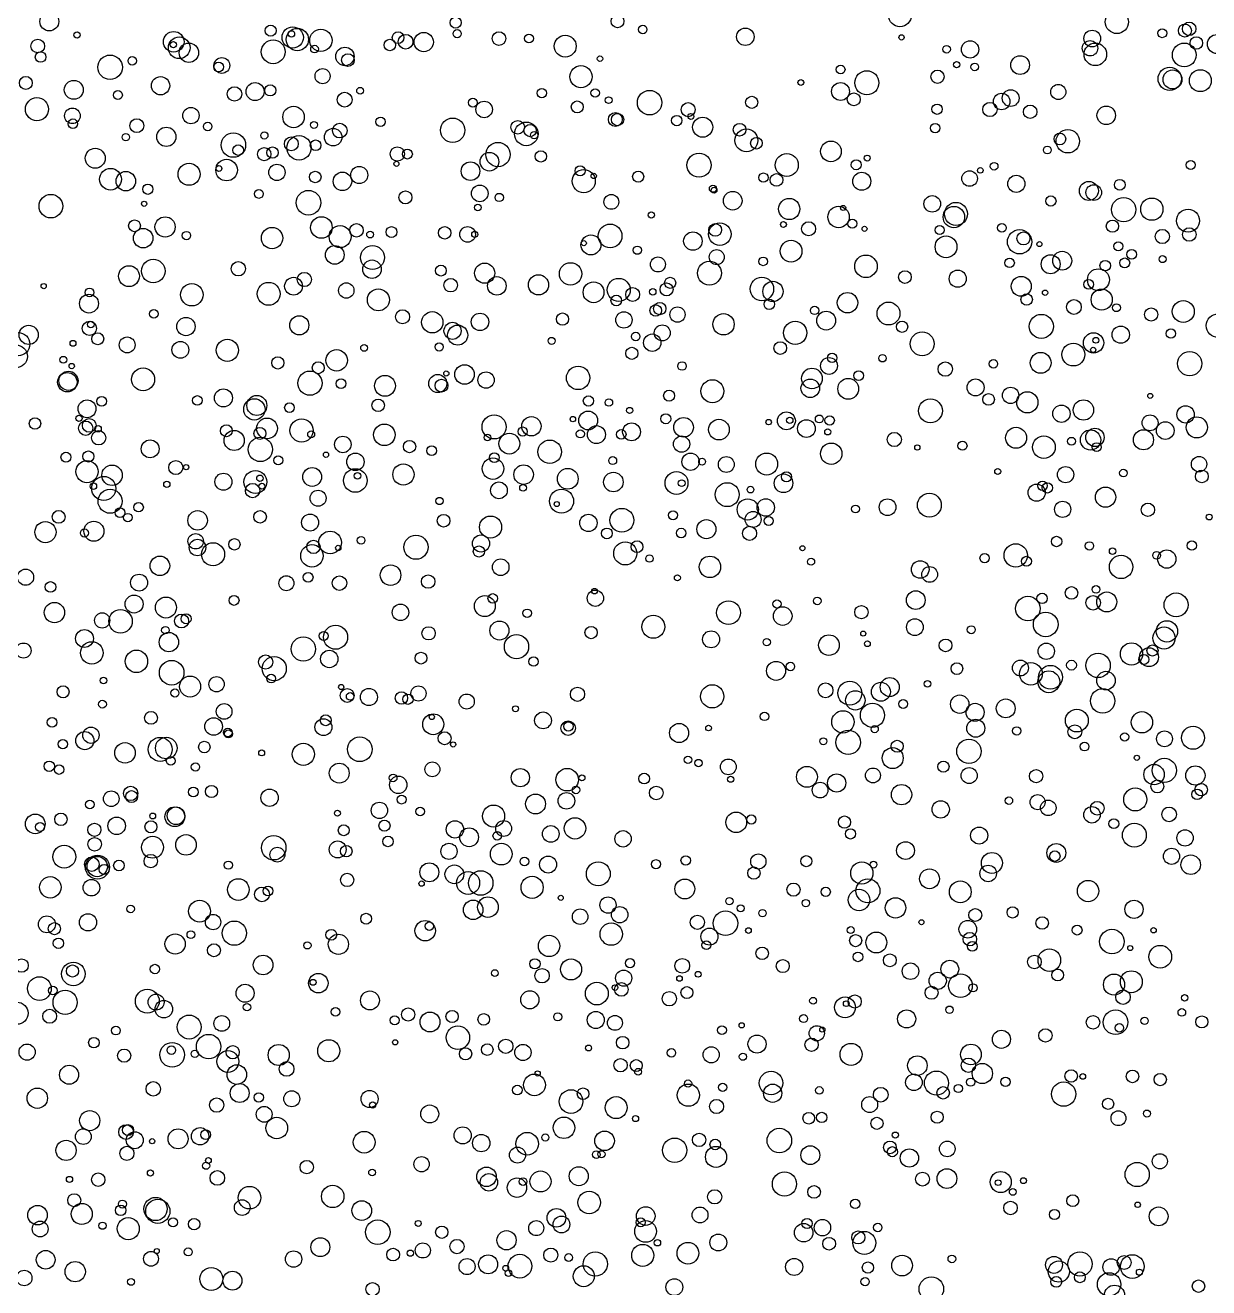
# Model space of a CAD drawing. Extents: x -296 to 296, y -196 to 196.
# Drawn here: x -177.2 to -105.3, y -77.1 to -0.4 of the extents above; entities that cross this region are included whole.
import ezdxf

# ---------------------------------------------------------------- set-up
doc = ezdxf.new("R2010")
doc.units = 0

msp = doc.modelspace()

# ---------------------------------------------------------------- linework, layer by layer
at = {"layer": 'VIA'}
for centre, radius in [((-124.0348, 0.2322), 0.6841), ((-175.7076, -0.1324), 0.5742), ((-151.0252, -0.1997), 0.3376), ((-141.1903, -0.1224), 0.3891), ((-110.8611, -0.1636), 0.7032), ((-168.1489, -1.3649), 0.6256), ((-162.2613, -0.6895), 0.3394), ((-160.9213, -1.1041), 0.6466), ((-160.6404, -1.2294), 0.6804), ((-161.0001, -0.889), 0.1959), ((-159.2108, -1.2782), 0.6774), ((-154.5209, -1.1151), 0.3566), ((-150.9321, -0.8729), 0.2495), ((-148.3924, -1.1696), 0.4123), ((-139.6607, -0.6186), 0.2566), ((-133.4303, -1.0603), 0.5317), ((-112.3588, -1.1677), 0.508), ((-108.1054, -0.8436), 0.2729), ((-106.7263, -0.6837), 0.3975), ((-106.4667, -0.5767), 0.4116), ((-176.4088, -1.623), 0.415), ((-174.0245, -0.9594), 0.1906), ((-167.8184, -1.729), 0.6573), ((-168.1686, -1.5423), 0.1896), ((-167.2297, -2.0313), 0.5914), ((-162.1088, -1.975), 0.7206), ((-155.0189, -1.5613), 0.3481), ((-154.0658, -1.3639), 0.4497), ((-152.9628, -1.3829), 0.5849), ((-146.5696, -1.1649), 0.2643), ((-144.3698, -1.6335), 0.668), ((-123.9407, -1.1005), 0.1598), ((-119.7769, -1.8318), 0.5243), ((-112.491, -1.7587), 0.4682), ((-112.1679, -2.1287), 0.6867), ((-106.7651, -2.1677), 0.7241), ((-106.0307, -1.4425), 0.378), ((-104.7795, -1.5032), 0.5805), ((-176.2372, -2.2915), 0.323), ((-172.0131, -2.9154), 0.7419), ((-170.6695, -2.52), 0.2576), ((-159.5975, -1.8106), 0.2331), ((-157.7531, -2.258), 0.5595), ((-157.5676, -2.475), 0.3846), ((-142.2574, -2.3927), 0.1681), ((-121.2006, -1.8223), 0.2287), ((-116.7376, -2.7816), 0.5686), ((-165.4266, -2.8935), 0.2968), ((-165.2245, -2.8037), 0.4798), ((-159.1073, -3.4542), 0.4592), ((-143.4163, -3.49), 0.6749), ((-127.6392, -3.0453), 0.2652), ((-120.5958, -2.7573), 0.1902), ((-119.4966, -2.8967), 0.2275), ((-107.6501, -3.616), 0.7062), ((-105.7881, -3.7264), 0.6649), ((-177.1332, -3.8661), 0.3939), ((-174.22, -4.2868), 0.5757), ((-168.9507, -4.0373), 0.5548), ((-130.056, -3.8378), 0.1762), ((-126.0481, -3.8588), 0.7336), ((-121.7577, -3.4901), 0.4017), ((-107.4804, -3.655), 0.5758), ((-171.5384, -4.601), 0.2671), ((-164.4592, -4.5334), 0.4382), ((-163.2088, -4.3893), 0.5489), ((-162.2882, -4.3209), 0.337), ((-157.7703, -4.8837), 0.4498), ((-156.8279, -4.3428), 0.2055), ((-145.7894, -4.482), 0.2825), ((-142.5497, -4.4776), 0.2541), ((-139.2429, -5.0647), 0.7455), ((-127.645, -4.3853), 0.5425), ((-126.8411, -4.866), 0.3916), ((-117.8598, -4.9938), 0.5027), ((-117.3123, -4.7864), 0.5091), ((-114.4173, -4.4147), 0.4599), ((-176.4564, -5.4618), 0.7022), ((-167.1058, -5.8489), 0.4972), ((-160.8715, -5.9354), 0.6528), ((-149.9796, -5.0632), 0.2674), ((-149.2947, -5.4785), 0.502), ((-143.6368, -5.3262), 0.3637), ((-141.7303, -4.9164), 0.2041), ((-136.8994, -5.4906), 0.4268), ((-133.0409, -5.0452), 0.3704), ((-121.7831, -5.4622), 0.3149), ((-118.5727, -5.4814), 0.4338), ((-116.1277, -5.6199), 0.4078), ((-111.5065, -5.8352), 0.5623), ((-174.3045, -5.8663), 0.4743), ((-174.2765, -6.3426), 0.2873), ((-170.3928, -6.4638), 0.4205), ((-155.5834, -6.2283), 0.2828), ((-151.2064, -6.7435), 0.7414), ((-141.325, -6.0858), 0.4234), ((-141.19, -6.0941), 0.3761), ((-137.5964, -6.1561), 0.3133), ((-136.7341, -5.9), 0.1786), ((-136.0211, -6.5567), 0.6089), ((-168.5982, -7.1422), 0.5836), ((-166.0867, -6.508), 0.2614), ((-164.5269, -7.6401), 0.7455), ((-162.6434, -7.0582), 0.2172), ((-159.6333, -6.4175), 0.2126), ((-158.4674, -7.1634), 0.5325), ((-158.0634, -6.7638), 0.4439), ((-147.2563, -6.5617), 0.4131), ((-146.7347, -6.9622), 0.7168), ((-146.5006, -6.7584), 0.376), ((-146.2531, -7.0428), 0.2219), ((-133.7759, -6.7099), 0.386), ((-133.3617, -7.3585), 0.6955), ((-121.897, -6.6106), 0.2887), ((-113.8408, -7.4121), 0.7113), ((-171.0551, -7.1601), 0.224), ((-164.2374, -7.9492), 0.3215), ((-161.0075, -7.5713), 0.4218), ((-160.5378, -7.8082), 0.7413), ((-159.5292, -7.654), 0.3249), ((-148.4539, -8.2184), 0.7398), ((-132.7547, -7.5285), 0.3538), ((-128.2276, -8.0252), 0.6287), ((-114.3205, -7.2713), 0.3551), ((-172.9175, -8.444), 0.6068), ((-162.6501, -8.1934), 0.4026), ((-162.1487, -8.0967), 0.3437), ((-154.5687, -8.1822), 0.436), ((-153.9566, -8.1868), 0.304), ((-148.9728, -8.6522), 0.5663), ((-145.8516, -8.3326), 0.3433), ((-136.242, -8.8627), 0.7324), ((-130.909, -8.8553), 0.6987), ((-126.0259, -8.4336), 0.1813), ((-115.0819, -7.9448), 0.2347), ((-171.9887, -9.7188), 0.6613), ((-167.2161, -9.4156), 0.6717), ((-164.937, -9.1598), 0.6566), ((-165.404, -9.0674), 0.1779), ((-161.8799, -9.3029), 0.4986), ((-156.8795, -9.4614), 0.5189), ((-154.6229, -8.7836), 0.155), ((-150.1227, -9.2286), 0.5633), ((-143.2424, -9.8351), 0.7014), ((-143.465, -9.2079), 0.3012), ((-126.6936, -8.8407), 0.3033), ((-119.806, -9.6762), 0.472), ((-119.1571, -9.1814), 0.1711), ((-118.3162, -8.9279), 0.2341), ((-106.3738, -8.8508), 0.2693), ((-171.0596, -9.8342), 0.5918), ((-159.5532, -9.5809), 0.3499), ((-157.9025, -9.8473), 0.5635), ((-142.6346, -9.5204), 0.1623), ((-139.9373, -9.5578), 0.3371), ((-132.3281, -9.6198), 0.2822), ((-131.5349, -9.757), 0.3855), ((-126.3544, -9.8433), 0.5493), ((-116.968, -9.9962), 0.5183), ((-112.5599, -10.4275), 0.5786), ((-110.6831, -10.0564), 0.329), ((-175.6135, -11.3547), 0.7184), ((-169.722, -10.324), 0.3128), ((-162.9741, -10.6121), 0.267), ((-159.9647, -11.1458), 0.7494), ((-154.0736, -10.8198), 0.3959), ((-149.5593, -10.5784), 0.5039), ((-148.378, -10.8277), 0.2526), ((-141.5654, -11.0927), 0.4511), ((-135.3962, -10.2927), 0.2185), ((-135.3279, -10.3842), 0.178), ((-134.1942, -11.0241), 0.567), ((-122.0751, -11.2151), 0.5024), ((-114.8644, -11.0413), 0.3109), ((-112.264, -10.526), 0.476), ((-169.9488, -11.2115), 0.1561), ((-149.6785, -11.4376), 0.1961), ((-130.7638, -11.526), 0.6454), ((-127.7671, -12.0113), 0.6503), ((-127.4867, -11.462), 0.1575), ((-120.7614, -12.0177), 0.6523), ((-120.6344, -11.8271), 0.6999), ((-110.445, -11.5662), 0.7369), ((-108.7353, -11.5355), 0.6758), ((-170.5312, -12.5476), 0.3569), ((-168.6751, -12.6187), 0.6142), ((-159.1783, -12.653), 0.6555), ((-139.141, -11.8934), 0.1866), ((-126.9253, -12.4173), 0.2771), ((-111.1312, -12.5753), 0.3693), ((-106.5356, -12.2389), 0.6969), ((-170.0062, -13.2975), 0.5932), ((-167.3813, -13.144), 0.2561), ((-162.1744, -13.297), 0.6492), ((-158.0419, -13.2027), 0.668), ((-157.0477, -12.8253), 0.4078), ((-156.2227, -13.0835), 0.2047), ((-154.9221, -12.9282), 0.3332), ((-151.6911, -12.9749), 0.3799), ((-150.2985, -13.0682), 0.4738), ((-149.8642, -13.0697), 0.1845), ((-141.6438, -13.1663), 0.7231), ((-136.6125, -13.4759), 0.5624), ((-134.9833, -13.0553), 0.6843), ((-135.26, -12.7945), 0.3857), ((-131.1133, -12.4685), 0.1763), ((-129.5835, -12.7298), 0.4263), ((-126.1874, -12.7312), 0.153), ((-121.6258, -12.8038), 0.2728), ((-117.841, -12.6673), 0.2647), ((-116.7709, -13.52), 0.7386), ((-116.5368, -13.3162), 0.3978), ((-108.1032, -13.1967), 0.4305), ((-106.4618, -13.0744), 0.41), ((-158.3683, -14.3173), 0.5675), ((-156.0735, -14.4743), 0.7252), ((-142.8069, -13.7094), 0.6054), ((-143.2379, -13.6025), 0.1554), ((-139.9903, -14.032), 0.2495), ((-130.6509, -14.0907), 0.6613), ((-121.2374, -13.8254), 0.6622), ((-115.5649, -13.6612), 0.1503), ((-110.7703, -13.7951), 0.2722), ((-138.7355, -14.8968), 0.4566), ((-135.1689, -14.4524), 0.4554), ((-132.3432, -14.7089), 0.2616), ((-126.1013, -15.0093), 0.685), ((-117.3729, -14.7985), 0.286), ((-114.8837, -14.8866), 0.5763), ((-114.1793, -14.6699), 0.5749), ((-110.3813, -14.8016), 0.2988), ((-109.9595, -14.2849), 0.2973), ((-108.0817, -14.5733), 0.2116), ((-170.868, -15.6075), 0.6333), ((-169.3916, -15.2956), 0.7155), ((-164.2255, -15.1589), 0.4355), ((-156.1027, -15.1875), 0.5618), ((-151.9188, -15.2717), 0.3275), ((-149.2609, -15.429), 0.6131), ((-144.0433, -15.4708), 0.68), ((-135.612, -15.4265), 0.7265), ((-123.7365, -15.6675), 0.3859), ((-120.5284, -15.7619), 0.5186), ((-111.9795, -15.8281), 0.668), ((-111.5684, -14.9679), 0.3207), ((-176.0485, -16.2107), 0.1589), ((-167.0511, -16.7363), 0.68), ((-162.3859, -16.6813), 0.6962), ((-160.8693, -16.2196), 0.5423), ((-160.2158, -15.8092), 0.4312), ((-157.6663, -16.4796), 0.4654), ((-151.3268, -16.1583), 0.4117), ((-148.5228, -16.1976), 0.5609), ((-145.9934, -16.1358), 0.6151), ((-142.6468, -16.5881), 0.6331), ((-141.1186, -16.4398), 0.6995), ((-138.2128, -16.4116), 0.3962), ((-137.994, -16.0148), 0.3371), ((-132.4236, -16.3879), 0.7126), ((-131.7518, -16.5351), 0.6152), ((-116.6695, -16.226), 0.6062), ((-112.579, -16.1068), 0.2948), ((-173.2976, -17.2761), 0.5736), ((-173.2694, -16.5929), 0.2625), ((-155.7188, -17.0492), 0.6682), ((-141.2668, -17.0877), 0.3216), ((-140.273, -16.7254), 0.4242), ((-139.0504, -16.5597), 0.1939), ((-127.2234, -17.2215), 0.6191), ((-116.3384, -17.0298), 0.3472), ((-115.2219, -16.6124), 0.1623), ((-111.7818, -17.0331), 0.64), ((-169.3582, -17.8951), 0.2609), ((-138.8718, -17.6921), 0.3498), ((-138.6264, -17.5819), 0.3747), ((-137.5482, -17.9438), 0.4643), ((-131.9753, -17.3172), 0.3192), ((-129.2172, -17.687), 0.2577), ((-124.7305, -17.8788), 0.6968), ((-113.469, -17.4858), 0.4499), ((-110.8858, -17.5273), 0.2372), ((-108.7767, -17.9371), 0.4046), ((-106.8274, -17.7569), 0.667), ((-173.273, -18.7822), 0.4327), ((-173.1803, -18.5459), 0.2006), ((-167.4099, -18.6695), 0.5555), ((-160.5228, -18.5956), 0.5802), ((-154.2484, -18.0774), 0.4277), ((-152.4431, -18.4097), 0.6473), ((-151.2132, -18.9278), 0.5195), ((-149.5446, -18.3874), 0.5307), ((-144.534, -18.2148), 0.3703), ((-140.805, -18.2701), 0.4974), ((-134.7541, -18.5341), 0.6489), ((-130.3986, -19.0519), 0.7052), ((-128.5174, -18.3104), 0.5733), ((-123.9081, -18.682), 0.3422), ((-115.449, -18.6592), 0.7298), ((-104.7109, -18.6156), 0.7196), ((-177.6031, -19.7405), 0.71), ((-176.9591, -19.1764), 0.5822), ((-172.7657, -19.4143), 0.3646), ((-150.9009, -19.1892), 0.6095), ((-140.0885, -19.2763), 0.2603), ((-139.082, -19.652), 0.5298), ((-138.4726, -19.0572), 0.485), ((-122.6871, -19.7209), 0.7242), ((-112.2761, -19.6626), 0.615), ((-110.6231, -19.1641), 0.5254), ((-107.5809, -19.0991), 0.2864), ((-177.7399, -20.4819), 0.6978), ((-174.2694, -19.6896), 0.1786), ((-170.976, -19.7885), 0.4834), ((-167.7456, -20.0851), 0.5103), ((-164.8915, -20.1133), 0.6774), ((-156.5851, -19.9644), 0.2079), ((-152.0267, -19.9075), 0.2497), ((-145.1945, -19.5405), 0.2121), ((-140.3195, -20.2992), 0.3685), ((-131.3101, -19.9788), 0.3859), ((-113.5014, -20.3732), 0.6939), ((-112.2965, -20.0899), 0.1591), ((-112.136, -19.5054), 0.1773), ((-174.8558, -20.6913), 0.2095), ((-161.8252, -20.8799), 0.3709), ((-158.2533, -20.7247), 0.6512), ((-128.3462, -21.0628), 0.5122), ((-128.1602, -20.5751), 0.2851), ((-125.0994, -20.5978), 0.225), ((-118.3603, -20.9369), 0.2544), ((-115.4892, -20.878), 0.634), ((-106.4412, -20.9226), 0.7383), ((-174.613, -22.0506), 0.5897), ((-174.5464, -21.9675), 0.5829), ((-174.3478, -21.0735), 0.1613), ((-170.0084, -21.8831), 0.6968), ((-159.8768, -22.1091), 0.7375), ((-159.3708, -21.1722), 0.3616), ((-151.5925, -21.5232), 0.1565), ((-150.4836, -21.5814), 0.5931), ((-149.1769, -21.9202), 0.4951), ((-143.5838, -21.7908), 0.7126), ((-137.2747, -21.0684), 0.2597), ((-129.3808, -21.8249), 0.6258), ((-126.5489, -21.6509), 0.2987), ((-121.2822, -21.2569), 0.437), ((-157.9837, -22.1357), 0.298), ((-155.318, -22.272), 0.634), ((-152.1097, -22.1316), 0.5493), ((-151.8858, -22.2589), 0.3893), ((-135.4282, -22.6), 0.6964), ((-129.4847, -22.4224), 0.5642), ((-127.1789, -22.4532), 0.6331), ((-119.4441, -22.3697), 0.514), ((-172.5273, -23.2129), 0.2952), ((-166.7158, -23.1565), 0.2885), ((-165.1305, -23.0062), 0.5486), ((-163.1013, -23.4658), 0.6082), ((-142.958, -23.1929), 0.3112), ((-138.0568, -22.8739), 0.3356), ((-118.655, -23.0971), 0.3542), ((-117.316, -22.8521), 0.4976), ((-116.2967, -23.2763), 0.6444), ((-108.83, -22.881), 0.1517), ((-173.4171, -23.6673), 0.5435), ((-163.2511, -23.7041), 0.6466), ((-161.1189, -23.5964), 0.2933), ((-155.732, -23.4574), 0.3752), ((-141.715, -23.2896), 0.2261), ((-140.4554, -23.7691), 0.1883), ((-122.1866, -23.792), 0.7271), ((-114.2248, -23.9655), 0.526), ((-112.8936, -23.7415), 0.619), ((-106.6863, -24.0112), 0.5254), ((-176.5775, -24.5614), 0.3492), ((-173.9051, -24.2522), 0.1891), ((-173.4963, -24.8465), 0.4343), ((-173.2845, -24.6755), 0.4167), ((-162.4823, -24.8588), 0.6309), ((-160.3858, -24.9853), 0.7035), ((-148.6884, -24.7684), 0.7336), ((-146.423, -24.7292), 0.584), ((-143.9034, -24.2938), 0.1668), ((-142.9733, -24.3791), 0.5718), ((-140.339, -25.069), 0.5407), ((-138.2638, -24.2736), 0.3043), ((-137.1835, -24.7952), 0.5974), ((-135.0305, -24.9347), 0.6266), ((-132.0118, -24.4778), 0.1643), ((-130.9343, -24.4), 0.5447), ((-130.7267, -24.3645), 0.192), ((-129.7171, -24.8697), 0.5395), ((-128.9372, -24.2839), 0.2387), ((-128.3063, -24.3761), 0.2856), ((-108.8452, -24.522), 0.4842), ((-107.92, -24.9927), 0.5341), ((-106.0058, -24.7969), 0.6423), ((-172.7098, -25.4292), 0.4337), ((-172.7427, -24.8836), 0.1936), ((-164.9502, -25.0029), 0.3602), ((-164.4771, -25.5893), 0.6124), ((-162.9117, -25.1615), 0.3646), ((-159.8021, -25.2182), 0.2106), ((-155.3532, -25.2497), 0.6546), ((-149.0929, -25.4179), 0.2023), ((-147.7657, -25.7841), 0.6321), ((-146.9528, -25.0543), 0.282), ((-143.4542, -25.193), 0.2479), ((-142.473, -25.237), 0.5451), ((-140.9631, -25.2209), 0.2872), ((-128.4204, -25.0698), 0.1874), ((-124.3836, -25.5369), 0.4323), ((-116.9828, -25.4297), 0.6382), ((-115.2917, -26.0009), 0.6876), ((-112.4587, -25.5619), 0.6177), ((-112.1903, -25.4039), 0.5566), ((-109.2473, -25.551), 0.611), ((-169.5837, -26.1035), 0.5444), ((-162.885, -26.1377), 0.7379), ((-157.8775, -25.8356), 0.4994), ((-153.8232, -25.9657), 0.3767), ((-152.4781, -26.2148), 0.2935), ((-145.3105, -26.2812), 0.7147), ((-137.3005, -25.8141), 0.4932), ((-128.2123, -26.3984), 0.6507), ((-122.9817, -26.0188), 0.1603), ((-120.2374, -25.9156), 0.2749), ((-113.6146, -25.6444), 0.2412), ((-112.0876, -25.9959), 0.2678), ((-174.6971, -26.6086), 0.3003), ((-173.4213, -27.4858), 0.6726), ((-173.3359, -26.5658), 0.3379), ((-168.0239, -27.2356), 0.4284), ((-161.802, -26.8038), 0.2719), ((-158.9006, -26.4564), 0.1614), ((-157.1127, -26.8907), 0.5312), ((-148.7598, -27.3058), 0.6536), ((-148.6749, -26.6358), 0.299), ((-141.4823, -26.814), 0.2378), ((-136.757, -26.8865), 0.5258), ((-136.059, -26.8804), 0.2031), ((-134.5835, -27.0535), 0.4828), ((-132.1334, -27.0264), 0.6664), ((-105.8685, -27.0337), 0.4666), ((-171.8974, -27.7078), 0.6212), ((-167.3966, -27.2133), 0.16), ((-165.1314, -28.0986), 0.5171), ((-163.1882, -28.114), 0.6954), ((-159.7399, -27.8091), 0.5715), ((-157.1194, -28.026), 0.7166), ((-156.9823, -27.7392), 0.2008), ((-154.1961, -27.6608), 0.6456), ((-146.8984, -27.6662), 0.5925), ((-144.2149, -27.9203), 0.6328), ((-141.4443, -28.1186), 0.5942), ((-137.6085, -28.1758), 0.6957), ((-130.9328, -27.803), 0.3033), ((-118.0999, -27.4763), 0.182), ((-113.9763, -27.6679), 0.4932), ((-110.4633, -27.5749), 0.2309), ((-105.6993, -27.7775), 0.3884), ((-173.0287, -28.3719), 0.1971), ((-172.3993, -28.5093), 0.7323), ((-168.5683, -28.2621), 0.1894), ((-163.361, -28.635), 0.4371), ((-162.9107, -27.8899), 0.1965), ((-162.7974, -28.3707), 0.1816), ((-148.3947, -28.6251), 0.509), ((-146.9304, -28.4697), 0.2057), ((-137.2956, -28.1872), 0.2057), ((-134.5262, -28.8854), 0.7273), ((-133.1142, -28.5815), 0.2026), ((-131.1087, -28.1945), 0.5669), ((-115.7332, -28.7638), 0.5213), ((-115.3785, -28.3453), 0.2894), ((-115.0834, -28.4739), 0.3123), ((-172.0175, -29.2868), 0.7283), ((-159.3812, -29.1042), 0.4882), ((-152.0102, -29.2705), 0.2216), ((-144.5917, -29.281), 0.7319), ((-133.2796, -29.7863), 0.6468), ((-132.1866, -29.6666), 0.528), ((-124.7886, -29.6496), 0.5106), ((-122.2499, -29.5218), 0.7269), ((-111.5481, -29.0378), 0.616), ((-175.1369, -30.2358), 0.3897), ((-171.4194, -29.9777), 0.2965), ((-170.2843, -29.6479), 0.2905), ((-166.6994, -30.4506), 0.5923), ((-162.9049, -30.233), 0.3835), ((-144.8819, -29.4567), 0.1534), ((-140.9253, -30.4434), 0.7252), ((-137.8187, -30.1356), 0.2758), ((-132.9566, -30.3911), 0.4828), ((-126.7355, -29.7546), 0.2343), ((-114.1555, -29.7788), 0.4923), ((-108.9731, -29.8049), 0.4051), ((-175.9417, -31.1645), 0.6448), ((-172.9994, -31.1068), 0.6073), ((-170.9375, -30.2781), 0.2562), ((-159.8684, -30.5835), 0.515), ((-151.7555, -30.4734), 0.3874), ((-148.9052, -30.8569), 0.6739), ((-142.9595, -30.6041), 0.528), ((-135.7943, -30.9806), 0.5804), ((-132.0124, -30.4797), 0.2768), ((-105.2488, -30.2456), 0.1772), ((-173.5724, -31.2174), 0.2461), ((-166.817, -31.7194), 0.4682), ((-158.6526, -31.7879), 0.6874), ((-156.7691, -31.6608), 0.2311), ((-153.4357, -32.0797), 0.7345), ((-149.4843, -31.8527), 0.518), ((-141.84, -31.2407), 0.3279), ((-137.3253, -31.2192), 0.2906), ((-133.1679, -31.2367), 0.4269), ((-114.5221, -31.733), 0.3174), ((-166.7077, -32.1007), 0.5007), ((-165.7592, -32.5086), 0.7019), ((-164.466, -31.9045), 0.3452), ((-159.753, -32.6031), 0.6824), ((-159.665, -32.0626), 0.4059), ((-158.1574, -32.1217), 0.1618), ((-149.6132, -32.3383), 0.3388), ((-140.7241, -32.4525), 0.7019), ((-140.0067, -32.0493), 0.3605), ((-129.9635, -32.1412), 0.1511), ((-117.0047, -32.5785), 0.7097), ((-112.5298, -32.0022), 0.2564), ((-111.1227, -32.3186), 0.1941), ((-106.3064, -31.98), 0.2836), ((-168.992, -33.2117), 0.5956), ((-148.29, -33.2947), 0.5054), ((-139.2459, -32.7701), 0.2224), ((-135.5805, -33.273), 0.6518), ((-129.4335, -32.9604), 0.2145), ((-122.8053, -33.4331), 0.5343), ((-118.8965, -32.7416), 0.2783), ((-116.3535, -32.9331), 0.3018), ((-110.6042, -33.2792), 0.7091), ((-108.4393, -32.5727), 0.2344), ((-107.8268, -32.797), 0.557), ((-177.1513, -33.9022), 0.4927), ((-170.2553, -34.2319), 0.5142), ((-159.9855, -33.9061), 0.2963), ((-154.9763, -33.7787), 0.6241), ((-122.2307, -33.7321), 0.4792), ((-175.6318, -34.4945), 0.3235), ((-161.3068, -34.2688), 0.4573), ((-158.0813, -34.2612), 0.4398), ((-152.6957, -34.1673), 0.4101), ((-137.552, -33.9407), 0.1846), ((-113.615, -34.8594), 0.3831), ((-112.1273, -34.6412), 0.2311), ((-170.559, -35.5336), 0.5452), ((-168.6218, -35.7447), 0.6394), ((-164.486, -35.3101), 0.3014), ((-149.2531, -35.6572), 0.6353), ((-148.7688, -35.1927), 0.2919), ((-142.5386, -35.1797), 0.495), ((-142.5894, -34.7512), 0.1679), ((-131.5065, -35.5296), 0.2506), ((-129.0587, -35.3429), 0.2307), ((-123.0765, -35.2955), 0.568), ((-116.2645, -35.8105), 0.7466), ((-115.4052, -35.1899), 0.3165), ((-112.3021, -35.4573), 0.4412), ((-111.4746, -35.4053), 0.6069), ((-107.2652, -35.5863), 0.7274), ((-175.3951, -36.0495), 0.6196), ((-171.3817, -36.5795), 0.7132), ((-154.377, -36.0386), 0.5001), ((-146.682, -36.09), 0.2545), ((-134.4491, -36.057), 0.7228), ((-131.1589, -36.2614), 0.5669), ((-126.3814, -36.0275), 0.4043), ((-115.1836, -36.7718), 0.749), ((-172.4979, -36.5271), 0.4634), ((-167.6717, -36.5622), 0.4243), ((-167.397, -36.4284), 0.3019), ((-158.3183, -37.5486), 0.732), ((-148.3664, -37.1421), 0.5771), ((-139.0181, -36.9148), 0.6965), ((-123.1273, -36.9359), 0.5091), ((-107.8205, -37.1939), 0.6493), ((-173.5714, -37.6289), 0.5423), ((-168.4448, -37.8468), 0.5903), ((-168.6573, -37.1234), 0.2267), ((-160.277, -38.2647), 0.7422), ((-159.0348, -37.467), 0.2759), ((-152.6649, -37.3118), 0.404), ((-147.3288, -38.1236), 0.7376), ((-142.7954, -37.2652), 0.3724), ((-135.5103, -37.677), 0.5139), ((-128.3515, -38.0293), 0.6275), ((-126.265, -37.3275), 0.1568), ((-119.7075, -37.0943), 0.2416), ((-107.9968, -37.6004), 0.6757), ((-177.275, -38.36), 0.4593), ((-173.1286, -38.5038), 0.6846), ((-170.4175, -39.0143), 0.6834), ((-158.7009, -38.8701), 0.5296), ((-132.1266, -37.8498), 0.2177), ((-126.0136, -37.9462), 0.1726), ((-121.2678, -38.0461), 0.3884), ((-115.1486, -38.4016), 0.4994), ((-109.9703, -38.5632), 0.6769), ((-108.9085, -38.7622), 0.5738), ((-108.6966, -38.3563), 0.3389), ((-168.2744, -39.7048), 0.7479), ((-162.5656, -39.0564), 0.4299), ((-162.044, -39.4569), 0.7336), ((-153.1316, -38.8186), 0.3586), ((-146.2888, -39.0299), 0.2843), ((-131.5611, -39.5941), 0.5792), ((-130.6915, -39.3321), 0.2577), ((-120.578, -39.4553), 0.3567), ((-116.718, -39.4195), 0.484), ((-116.0809, -39.7708), 0.687), ((-113.6155, -39.2471), 0.2995), ((-111.9998, -39.263), 0.7415), ((-109.2188, -38.8953), 0.3047), ((-162.2337, -40.0649), 0.2628), ((-114.9924, -40.2563), 0.6678), ((-114.8914, -39.984), 0.7234), ((-111.5228, -40.1837), 0.5636), ((-174.8749, -40.8678), 0.3652), ((-172.4185, -40.1754), 0.1982), ((-167.1542, -40.5462), 0.6397), ((-165.5479, -40.4083), 0.4649), ((-157.9776, -40.575), 0.1578), ((-153.2835, -40.9661), 0.4615), ((-143.6234, -41.0153), 0.4338), ((-135.4395, -41.1414), 0.7064), ((-128.5576, -40.7782), 0.4495), ((-127.082, -40.9513), 0.7292), ((-125.1925, -40.8634), 0.5744), ((-124.6568, -40.5775), 0.5778), ((-122.3654, -40.3851), 0.2029), ((-172.4774, -41.6168), 0.2342), ((-168.0777, -40.9399), 0.2454), ((-157.6089, -41.0843), 0.4218), ((-157.4328, -41.1475), 0.2302), ((-156.2947, -41.1822), 0.5196), ((-154.3173, -41.2434), 0.3777), ((-153.921, -41.3195), 0.3107), ((-150.3511, -41.4594), 0.4595), ((-126.7465, -41.3847), 0.5879), ((-123.8414, -41.6064), 0.2647), ((-120.4028, -41.6175), 0.5587), ((-117.6127, -41.8735), 0.5735), ((-111.7247, -41.4179), 0.7419), ((-169.527, -42.4477), 0.3911), ((-165.0864, -42.0605), 0.4755), ((-147.3886, -41.899), 0.1846), ((-145.7159, -42.6024), 0.5098), ((-132.259, -42.3587), 0.2594), ((-127.4991, -42.6967), 0.6818), ((-125.7066, -42.291), 0.7346), ((-119.4712, -42.1124), 0.5473), ((-113.2924, -42.6105), 0.6929), ((-109.3371, -42.7179), 0.6462), ((-175.5375, -42.7235), 0.2929), ((-165.727, -42.974), 0.536), ((-159.0571, -43.0167), 0.514), ((-158.9158, -42.5946), 0.3334), ((-152.3874, -42.8397), 0.6374), ((-152.4733, -42.3955), 0.1561), ((-144.1926, -43.0744), 0.4385), ((-144.1752, -42.9723), 0.2883), ((-137.4521, -43.3683), 0.5796), ((-135.6628, -43.0679), 0.1718), ((-125.5689, -43.1336), 0.2174), ((-119.4299, -43.0768), 0.547), ((-113.4132, -43.295), 0.4187), ((-173.5498, -43.8328), 0.5489), ((-173.1765, -43.502), 0.4959), ((-168.9739, -44.3635), 0.7299), ((-168.6012, -44.2826), 0.657), ((-164.8697, -43.3381), 0.2636), ((-164.8296, -43.4231), 0.2449), ((-156.8487, -44.3588), 0.7494), ((-151.6946, -43.6888), 0.3944), ((-128.6959, -43.8686), 0.211), ((-127.1815, -43.9369), 0.7429), ((-116.943, -43.2402), 0.2512), ((-110.3827, -43.6063), 0.2488), ((-107.9656, -43.7233), 0.4818), ((-106.2335, -43.6598), 0.6975), ((-174.8879, -44.0477), 0.28), ((-171.1094, -44.5766), 0.6225), ((-166.2925, -44.223), 0.3493), ((-162.8077, -44.5783), 0.1806), ((-160.2756, -44.6611), 0.6756), ((-151.1793, -44.0651), 0.1594), ((-124.4771, -44.893), 0.6377), ((-124.2057, -44.1749), 0.3653), ((-119.8436, -44.4821), 0.7429), ((-112.8217, -44.1966), 0.2656), ((-175.7126, -45.3886), 0.3165), ((-168.3335, -45.0642), 0.2655), ((-166.8284, -45.4334), 0.2526), ((-158.0968, -45.8069), 0.6036), ((-152.4366, -45.5793), 0.4515), ((-136.9117, -45.0008), 0.2235), ((-136.2768, -45.1924), 0.2229), ((-134.4614, -45.4285), 0.4792), ((-121.396, -45.4129), 0.3402), ((-109.6459, -44.8748), 0.1569), ((-107.975, -45.6384), 0.7331), ((-175.1137, -45.5947), 0.2872), ((-154.8235, -46.0982), 0.2352), ((-154.5091, -46.5192), 0.5288), ((-147.098, -46.0809), 0.554), ((-144.2539, -46.2052), 0.6845), ((-143.3534, -46.0943), 0.182), ((-139.5741, -46.1384), 0.327), ((-134.3209, -46.1808), 0.1854), ((-129.6885, -46.0348), 0.6336), ((-127.8774, -46.4064), 0.5546), ((-125.6774, -45.9504), 0.4516), ((-119.8322, -45.9549), 0.4874), ((-115.7678, -45.9888), 0.4013), ((-108.6024, -45.8956), 0.6189), ((-106.0908, -45.951), 0.5861), ((-170.7656, -47.0429), 0.437), ((-166.9539, -46.9581), 0.2954), ((-165.8563, -46.9228), 0.3664), ((-162.3295, -47.3028), 0.5279), ((-143.7178, -46.8288), 0.2319), ((-138.8393, -47.0123), 0.4142), ((-128.8876, -46.8407), 0.4767), ((-123.9407, -47.1157), 0.6185), ((-109.7456, -47.4057), 0.6986), ((-108.4039, -46.6157), 0.3934), ((-105.9839, -47.0972), 0.3218), ((-105.7401, -46.8123), 0.3804), ((-173.2498, -47.7138), 0.263), ((-171.9432, -47.3629), 0.4756), ((-170.7073, -47.2306), 0.3599), ((-154.3089, -47.4141), 0.2696), ((-146.1721, -47.6809), 0.6025), ((-144.3008, -47.4903), 0.506), ((-121.5619, -48.012), 0.5259), ((-117.416, -47.4812), 0.2246), ((-115.6744, -47.5715), 0.4571), ((-115.0301, -47.9168), 0.4732), ((-112.0477, -47.9442), 0.417), ((-176.5614, -48.8914), 0.5953), ((-175.0007, -48.6141), 0.3751), ((-169.4267, -48.4121), 0.1765), ((-168.0825, -48.4564), 0.6015), ((-168.0094, -48.3974), 0.5334), ((-158.2078, -48.2442), 0.1796), ((-155.6536, -48.0745), 0.4968), ((-153.1849, -48.1351), 0.2593), ((-148.7225, -48.4199), 0.6726), ((-133.9819, -48.7976), 0.6275), ((-112.3732, -48.3391), 0.5017), ((-107.6875, -48.3115), 0.4457), ((-176.2682, -49.0801), 0.2693), ((-172.9698, -49.2484), 0.4011), ((-171.6167, -49.0068), 0.5336), ((-169.5325, -49.0698), 0.366), ((-157.8198, -49.2809), 0.3317), ((-155.3477, -49.0013), 0.3375), ((-151.0686, -49.2287), 0.5293), ((-148.1122, -49.1742), 0.481), ((-145.2458, -49.5007), 0.5056), ((-143.7759, -49.1647), 0.6491), ((-133.058, -48.6238), 0.2764), ((-127.4026, -48.7816), 0.3693), ((-119.226, -49.6032), 0.5181), ((-111.0443, -48.88), 0.2978), ((-109.7985, -49.5761), 0.7254), ((-172.9544, -50.1311), 0.4087), ((-169.4357, -50.3122), 0.6651), ((-167.402, -50.1666), 0.6251), ((-162.0746, -50.3398), 0.7445), ((-155.1353, -49.9596), 0.3185), ((-150.2076, -49.7073), 0.5722), ((-148.4961, -49.6163), 0.2601), ((-140.855, -49.7993), 0.4987), ((-127.0404, -49.5015), 0.3119), ((-106.7209, -49.7466), 0.4953), ((-174.8005, -50.8882), 0.6947), ((-161.8527, -50.7622), 0.4529), ((-158.1905, -50.4459), 0.5149), ((-157.6669, -50.5513), 0.3501), ((-151.4302, -50.5625), 0.492), ((-148.2527, -50.7257), 0.6602), ((-123.6969, -50.5138), 0.5413), ((-118.4516, -51.2668), 0.6386), ((-114.5382, -50.6597), 0.5724), ((-114.6296, -50.8509), 0.3163), ((-107.5386, -50.8618), 0.4903), ((-173.1272, -51.3417), 0.4397), ((-172.7838, -51.5193), 0.7315), ((-172.797, -51.4859), 0.6168), ((-172.3751, -51.6588), 0.3047), ((-171.4777, -51.4183), 0.3242), ((-169.5471, -51.1505), 0.4077), ((-164.8273, -51.4035), 0.2489), ((-152.623, -51.8339), 0.5737), ((-151.1031, -51.9564), 0.5698), ((-146.8499, -51.1776), 0.2627), ((-145.4103, -51.365), 0.5137), ((-142.359, -51.9236), 0.7262), ((-138.8594, -51.3425), 0.2772), ((-137.051, -51.1147), 0.2855), ((-132.6386, -51.1757), 0.4635), ((-129.726, -51.1567), 0.3361), ((-126.3522, -51.8804), 0.6753), ((-125.6458, -51.3686), 0.2055), ((-106.3725, -51.3728), 0.5928), ((-175.6483, -52.7467), 0.6519), ((-157.6142, -52.2989), 0.4049), ((-150.265, -52.4828), 0.6987), ((-149.5033, -52.4839), 0.7457), ((-146.3787, -52.7486), 0.6727), ((-132.9095, -51.8787), 0.3731), ((-122.2406, -52.2284), 0.601), ((-118.6778, -51.9044), 0.5018), ((-173.15, -52.7687), 0.5044), ((-164.2252, -52.8835), 0.659), ((-162.789, -53.1763), 0.4493), ((-162.4193, -52.9659), 0.2984), ((-153.0928, -52.5214), 0.1609), ((-137.1046, -52.8453), 0.6031), ((-130.5057, -52.8869), 0.3982), ((-128.5448, -53.0201), 0.2809), ((-126.5239, -53.5157), 0.6528), ((-125.9798, -52.9589), 0.7266), ((-120.3713, -53.0225), 0.6623), ((-112.6092, -52.9757), 0.6471), ((-166.5798, -54.1981), 0.6628), ((-149.9595, -54.1143), 0.5915), ((-149.0644, -53.9491), 0.6248), ((-144.6398, -53.3839), 0.1537), ((-141.7699, -53.8249), 0.4937), ((-134.3936, -53.5908), 0.2192), ((-129.755, -53.7039), 0.2235), ((-124.3031, -53.9967), 0.6216), ((-109.8168, -54.0809), 0.5548), ((-173.3575, -54.8732), 0.5253), ((-170.7691, -54.0596), 0.2328), ((-165.7601, -54.8567), 0.4674), ((-156.4625, -54.6556), 0.3317), ((-143.465, -54.5335), 0.4704), ((-141.0618, -54.4123), 0.4969), ((-136.3413, -54.8702), 0.4299), ((-134.6344, -54.9297), 0.7454), ((-133.7092, -54.0212), 0.2166), ((-132.387, -54.318), 0.2194), ((-119.4608, -54.4295), 0.3926), ((-117.1917, -54.2699), 0.3409), ((-175.8532, -54.9958), 0.5136), ((-175.3986, -55.2596), 0.3695), ((-164.4709, -55.5324), 0.7369), ((-152.8752, -55.383), 0.6196), ((-152.6246, -55.1073), 0.2542), ((-141.5753, -55.59), 0.677), ((-135.6065, -55.7441), 0.5171), ((-133.2384, -55.3724), 0.172), ((-127.0291, -55.347), 0.21), ((-122.7281, -54.867), 0.1519), ((-119.9147, -55.295), 0.5353), ((-115.3962, -54.9182), 0.3785), ((-113.2735, -55.3463), 0.2978), ((-108.6316, -55.3541), 0.1627), ((-175.1556, -56.1492), 0.3149), ((-168.0655, -56.1901), 0.6145), ((-167.1081, -55.6224), 0.2339), ((-158.5788, -55.631), 0.3298), ((-158.1481, -56.2076), 0.6146), ((-145.3496, -56.3049), 0.6484), ((-135.7934, -56.2619), 0.2697), ((-126.7284, -55.9846), 0.3691), ((-125.4718, -56.0996), 0.6358), ((-119.791, -55.8994), 0.4116), ((-111.1592, -56.0453), 0.7468), ((-165.7064, -56.5741), 0.3966), ((-160.0298, -56.2745), 0.2199), ((-132.4054, -56.754), 0.3806), ((-126.5881, -56.9717), 0.2927), ((-119.6408, -56.3357), 0.2999), ((-114.9606, -57.1783), 0.6864), ((-110.0464, -56.4379), 0.1534), ((-108.2257, -56.9632), 0.6912), ((-177.3902, -57.4989), 0.4078), ((-174.2449, -58.0109), 0.7172), ((-174.2963, -57.8323), 0.3703), ((-169.2944, -57.7108), 0.2849), ((-162.7223, -57.4658), 0.5961), ((-146.2092, -57.3952), 0.3133), ((-144.0126, -57.7343), 0.6389), ((-140.4337, -57.3533), 0.2778), ((-137.2562, -57.5165), 0.4461), ((-131.1551, -57.5344), 0.398), ((-124.6509, -57.1828), 0.3869), ((-123.3969, -57.8429), 0.5022), ((-121.0079, -57.7185), 0.5396), ((-115.868, -57.2801), 0.4129), ((-176.3086, -58.8998), 0.7194), ((-159.3675, -58.5716), 0.5911), ((-148.6473, -57.9555), 0.2046), ((-145.7759, -58.1164), 0.4388), ((-140.818, -58.2652), 0.4917), ((-137.4296, -58.2875), 0.1679), ((-136.2968, -58.033), 0.1757), ((-121.7418, -58.4286), 0.523), ((-120.3626, -58.7234), 0.7196), ((-114.4544, -58.0754), 0.3612), ((-111.0336, -58.6584), 0.6402), ((-109.9816, -58.4838), 0.6657), ((-175.4936, -59.0193), 0.2623), ((-174.7468, -59.7368), 0.735), ((-169.7536, -59.6664), 0.7247), ((-163.815, -59.1846), 0.5482), ((-159.6863, -58.521), 0.1797), ((-156.2316, -59.6195), 0.5732), ((-146.519, -59.5822), 0.5495), ((-142.4489, -59.2007), 0.6929), ((-141.3484, -58.8403), 0.1699), ((-140.9603, -58.9524), 0.4153), ((-136.979, -59.1415), 0.3607), ((-122.1131, -59.1539), 0.3969), ((-119.5977, -58.854), 0.2446), ((-110.4876, -59.4207), 0.4416), ((-177.6721, -60.3971), 0.6744), ((-169.2213, -59.7207), 0.4849), ((-168.7504, -60.1474), 0.5335), ((-163.6988, -60.0298), 0.2287), ((-138.0444, -59.5176), 0.4379), ((-129.3121, -59.6411), 0.2088), ((-127.3737, -60.0419), 0.6321), ((-127.2956, -59.8174), 0.1736), ((-126.7859, -59.6847), 0.4023), ((-106.7439, -59.4642), 0.1952), ((-175.6843, -60.5819), 0.4237), ((-167.2106, -61.237), 0.727), ((-165.2316, -61.0182), 0.4793), ((-158.3249, -60.3122), 0.268), ((-154.7311, -60.8289), 0.2773), ((-153.9085, -60.4727), 0.3986), ((-152.584, -60.9292), 0.605), ((-151.2423, -60.5939), 0.3718), ((-149.3183, -60.7717), 0.3513), ((-144.8209, -60.6174), 0.2468), ((-142.5128, -60.8077), 0.5192), ((-141.3506, -60.9844), 0.4518), ((-129.8867, -60.7213), 0.2426), ((-123.6291, -60.7449), 0.5495), ((-121.0272, -60.1845), 0.2263), ((-112.3077, -60.9492), 0.4091), ((-110.9406, -60.9457), 0.7482), ((-106.9137, -60.3496), 0.2323), ((-105.6997, -60.9247), 0.3664), ((-171.6601, -61.4554), 0.2631), ((-150.8905, -61.8799), 0.7126), ((-134.8497, -61.4278), 0.2694), ((-133.6516, -61.1352), 0.1587), ((-129.0885, -61.6175), 0.4622), ((-128.754, -61.3914), 0.1571), ((-115.2017, -61.7456), 0.4048), ((-110.7091, -61.287), 0.2559), ((-109.1793, -60.8586), 0.2167), ((-172.9999, -62.1852), 0.3172), ((-166.0299, -62.4258), 0.7451), ((-158.7328, -62.6812), 0.6721), ((-154.6941, -62.1636), 0.1592), ((-147.9805, -62.4059), 0.4337), ((-140.8752, -62.1851), 0.3795), ((-132.7186, -62.2746), 0.5484), ((-129.4019, -62.3107), 0.4044), ((-117.8717, -61.9796), 0.5511), ((-177.0546, -62.7597), 0.4921), ((-171.1589, -62.9728), 0.4003), ((-168.2453, -62.9237), 0.7474), ((-168.2935, -62.6398), 0.2611), ((-166.8622, -62.8632), 0.2245), ((-164.8618, -63.3314), 0.6685), ((-164.5668, -62.7703), 0.4021), ((-161.7738, -62.9359), 0.6402), ((-150.4226, -62.8667), 0.3725), ((-149.1046, -62.6093), 0.3508), ((-146.9384, -62.7822), 0.4946), ((-142.95, -62.5107), 0.1812), ((-137.9183, -62.8053), 0.2578), ((-135.5011, -62.9223), 0.4908), ((-133.5753, -63.0398), 0.2193), ((-127.0065, -62.9001), 0.6698), ((-119.723, -62.9023), 0.6275), ((-174.5056, -64.1347), 0.5784), ((-164.3167, -64.1237), 0.5955), ((-161.2944, -63.7814), 0.4485), ((-141.0101, -63.556), 0.4056), ((-140.0568, -63.5785), 0.3618), ((-122.9763, -63.578), 0.5934), ((-119.8785, -63.5561), 0.4364), ((-119.0326, -64.0616), 0.6158), ((-146.2376, -64.7548), 0.6634), ((-146.0451, -64.0564), 0.1577), ((-139.9402, -63.9539), 0.2076), ((-131.8662, -64.6382), 0.7172), ((-123.1858, -64.5982), 0.5039), ((-121.8201, -64.6399), 0.7312), ((-119.7395, -64.5884), 0.2483), ((-117.6243, -64.5677), 0.2825), ((-113.6404, -64.2118), 0.3793), ((-112.9293, -64.2391), 0.1712), ((-109.9104, -64.237), 0.381), ((-108.2218, -64.4287), 0.3722), ((-176.4365, -65.562), 0.619), ((-169.3916, -64.9939), 0.4384), ((-164.145, -65.247), 0.5754), ((-160.9804, -65.5967), 0.4837), ((-156.2532, -65.6089), 0.5206), ((-147.2797, -65.0681), 0.2919), ((-144.019, -65.7657), 0.718), ((-143.2852, -65.2905), 0.352), ((-136.8871, -65.3768), 0.6758), ((-136.9081, -64.6748), 0.2213), ((-134.8077, -64.9007), 0.2464), ((-131.7644, -65.2604), 0.5539), ((-128.9324, -65.0864), 0.2268), ((-125.2025, -65.3464), 0.4458), ((-121.4113, -65.2341), 0.3764), ((-120.4847, -64.9701), 0.2487), ((-114.0945, -65.3122), 0.7394), ((-165.5418, -65.9788), 0.4358), ((-162.9856, -65.5139), 0.2846), ((-156.065, -65.9706), 0.1865), ((-152.6004, -66.5182), 0.5446), ((-141.275, -66.1323), 0.6674), ((-135.1783, -66.0658), 0.4296), ((-125.8762, -65.9492), 0.4837), ((-111.3931, -65.9038), 0.3388), ((-173.2533, -66.9239), 0.6129), ((-162.6542, -66.5375), 0.4801), ((-161.8897, -67.3728), 0.6573), ((-144.4456, -67.3575), 0.6539), ((-140.0994, -66.797), 0.1866), ((-129.5758, -66.7798), 0.3533), ((-128.7911, -66.7331), 0.3143), ((-125.4345, -67.0891), 0.3689), ((-121.7776, -66.7185), 0.3667), ((-110.765, -66.7759), 0.4516), ((-109.0332, -66.4926), 0.2127), ((-173.6394, -67.8959), 0.4778), ((-171.0464, -67.6214), 0.4471), ((-170.9286, -67.497), 0.3326), ((-167.8836, -68.0313), 0.6064), ((-166.5474, -67.8767), 0.5263), ((-166.2098, -67.7801), 0.2992), ((-150.5973, -67.8205), 0.5189), ((-131.362, -68.1342), 0.7459), ((-174.6905, -68.7301), 0.6161), ((-170.5135, -68.1155), 0.5165), ((-169.4616, -68.1758), 0.1594), ((-156.5837, -68.2383), 0.6637), ((-149.4727, -68.2917), 0.5284), ((-146.6828, -68.3277), 0.6885), ((-145.5745, -67.9463), 0.216), ((-141.9783, -68.1529), 0.594), ((-137.724, -68.7232), 0.7402), ((-136.2379, -68.0953), 0.4044), ((-135.2569, -68.3742), 0.319), ((-124.6467, -68.5512), 0.3867), ((-124.3173, -67.801), 0.1826), ((-121.1608, -68.6414), 0.4752), ((-170.9939, -68.9143), 0.4299), ((-147.2667, -69.0193), 0.4882), ((-142.4811, -68.9844), 0.2306), ((-142.1672, -68.9657), 0.215), ((-135.209, -69.1279), 0.64), ((-129.4814, -69.0219), 0.5729), ((-124.4981, -68.8127), 0.3087), ((-123.4634, -69.195), 0.5564), ((-108.2473, -69.3942), 0.4603), ((-166.1827, -69.6658), 0.2165), ((-166.0448, -69.349), 0.1752), ((-160.0693, -69.7471), 0.4086), ((-153.0936, -69.5723), 0.466), ((-149.1515, -70.336), 0.5941), ((-143.547, -70.3001), 0.5773), ((-109.625, -70.1986), 0.7368), ((-174.4818, -70.4984), 0.1886), ((-172.7379, -70.5134), 0.4073), ((-169.5641, -70.1074), 0.1883), ((-165.5008, -70.4063), 0.4451), ((-156.0995, -70.0776), 0.2057), ((-149.0052, -70.6728), 0.5298), ((-147.2994, -70.9973), 0.5882), ((-146.932, -70.6272), 0.2338), ((-145.8709, -70.6214), 0.6388), ((-131.0521, -70.7746), 0.7353), ((-122.67, -70.4765), 0.421), ((-121.1811, -70.448), 0.5981), ((-117.9123, -70.6549), 0.6398), ((-118.0702, -70.6943), 0.1732), ((-116.5356, -70.5702), 0.1782), ((-163.5515, -71.6054), 0.6862), ((-158.4939, -71.527), 0.6829), ((-142.9131, -71.9011), 0.681), ((-135.2913, -71.5567), 0.4315), ((-129.2515, -71.2574), 0.3825), ((-117.1833, -71.2547), 0.2082), ((-176.4214, -72.6663), 0.5937), ((-174.1934, -71.7621), 0.3969), ((-173.735, -72.5952), 0.6401), ((-171.3715, -72.374), 0.3226), ((-171.2672, -71.9963), 0.2388), ((-169.2544, -72.293), 0.7057), ((-169.1162, -72.4309), 0.7363), ((-163.9902, -72.2091), 0.4751), ((-156.7264, -72.3886), 0.5969), ((-126.7536, -71.9841), 0.2871), ((-117.3203, -72.2311), 0.4133), ((-113.5403, -71.7903), 0.3608), ((-109.5965, -72.0391), 0.1658), ((-170.9146, -73.487), 0.6714), ((-168.1902, -73.1064), 0.2781), ((-166.9121, -73.2188), 0.3472), ((-144.8998, -72.8305), 0.5675), ((-144.599, -73.2332), 0.5093), ((-139.7891, -73.1054), 0.2775), ((-139.4782, -72.7222), 0.5665), ((-136.1797, -72.6557), 0.4809), ((-129.6811, -73.1743), 0.3123), ((-114.6484, -72.6265), 0.3054), ((-108.3224, -72.7416), 0.5717), ((-176.2622, -73.5062), 0.4788), ((-172.4755, -73.3095), 0.2196), ((-155.7561, -73.7033), 0.7444), ((-153.2975, -73.1705), 0.1809), ((-151.8687, -73.7041), 0.3755), ((-147.9323, -74.1936), 0.5847), ((-146.1295, -73.4568), 0.4567), ((-139.4857, -73.6527), 0.66), ((-129.8835, -73.7339), 0.564), ((-128.742, -73.4284), 0.4967), ((-126.5674, -74.02), 0.4002), ((-125.3883, -73.42), 0.2559), ((-159.2445, -74.6128), 0.5765), ((-153.0207, -74.8105), 0.4583), ((-150.9487, -74.5752), 0.4331), ((-138.7667, -74.3487), 0.1918), ((-136.9137, -74.9799), 0.6604), ((-135.0709, -74.3281), 0.5137), ((-128.338, -74.4081), 0.3869), ((-126.2004, -74.3546), 0.6979), ((-175.9286, -75.3791), 0.5673), ((-169.5332, -75.3208), 0.4503), ((-169.1839, -74.848), 0.1542), ((-167.2703, -74.902), 0.2425), ((-160.8688, -75.3377), 0.499), ((-154.8227, -75.0625), 0.3887), ((-153.7735, -74.9782), 0.1908), ((-149.0526, -75.6559), 0.5784), ((-147.1195, -75.7676), 0.7201), ((-145.2474, -75.0921), 0.4261), ((-144.1628, -75.2434), 0.237), ((-142.5446, -75.6387), 0.7372), ((-139.659, -75.1132), 0.6712), ((-123.9077, -75.7312), 0.6308), ((-120.8835, -75.3287), 0.2327), ((-114.6791, -75.6886), 0.5157), ((-113.1039, -75.6345), 0.7393), ((-110.417, -75.5483), 0.4229), ((-109.9191, -75.7918), 0.7207), ((-174.1354, -76.1027), 0.6188), ((-165.8687, -76.5434), 0.6946), ((-150.3313, -75.7935), 0.4895), ((-147.9849, -75.8942), 0.1767), ((-143.2439, -76.3795), 0.6376), ((-130.4605, -75.814), 0.5184), ((-125.9833, -75.852), 0.3406), ((-114.3855, -76.0972), 0.6443), ((-111.2087, -75.8208), 0.5033), ((-109.4882, -76.1335), 0.1881), ((-177.2303, -76.489), 0.4711), ((-170.7443, -76.7243), 0.2078), ((-164.5833, -76.6499), 0.5769), ((-147.809, -76.1923), 0.2025), ((-137.7393, -77.0406), 0.5118), ((-126.1522, -76.7074), 0.2522), ((-122.1291, -77.1562), 0.7452), ((-114.5401, -76.7209), 0.3277), ((-113.1076, -76.4445), 0.3308), ((-111.3339, -76.8756), 0.7114), ((-105.9047, -76.9813), 0.3782), ((-156.0698, -77.1701), 0.4068), ((-111.0054, -77.5348), 0.6116)]:
    msp.add_circle(centre, radius, dxfattribs=at)

doc.saveas('drawing.dxf')
